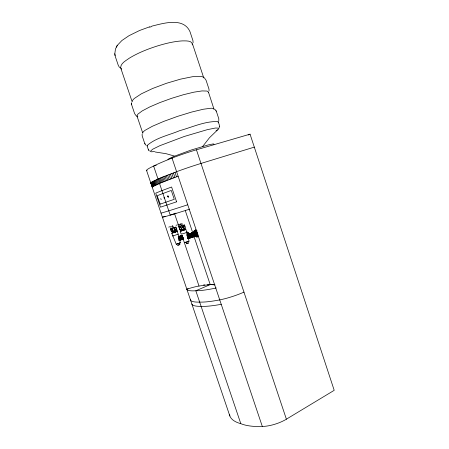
<?xml version="1.0" encoding="UTF-8"?>
<svg xmlns="http://www.w3.org/2000/svg" width="449" height="449" viewBox="0 0 449 449"><rect width="100%" height="100%" fill="white"/><g stroke="black" fill="none" stroke-linecap="round" stroke-linejoin="round"><path stroke-width="0.67" d="M196.005 235.669C198.413 236.213 196.454 230.348 194.731 231.88M136.406 116.111L134.627 113.631L131.669 104.858L131.608 102.703M214.061 109.399L208.454 92.101L207.011 91.052L202.028 90.922L193.867 92.18L183.321 94.745L171.54 98.348L159.889 102.58L149.713 106.952L142.12 110.965L137.826 114.192L136.967 116.01L142.821 133.23M219.684 126.814L219.612 127.297L219.623 125.866L218.175 121.567C205.081 121.022 192.234 127.207 179.701 130.653C168.852 135.239 155.825 137.72 146.991 145.633L148.378 149.702L149.349 151.016M142.703 132.96L143.197 131.866L144.982 130.362L152.278 126.315L163.722 121.393L177.568 116.37L191.549 112.082L203.358 109.23L211.187 108.209L213.275 108.422L214.078 109.085M142.125 134.212L142.198 135.952L144.662 143.27L145.88 145.15M193.098 42.672L192.947 40.629L190.022 31.756C183.562 17.056 163.7 23.225 151.846 26.143M209.06 90.9L208.976 89.065L206.074 80.27L204.284 77.688M192.425 44.883C192.458 40.18 185.594 40.971 182.395 40.887C173.645 41.403 165.086 43.587 156.746 46.163C147.233 49.238 137.86 52.971 129.301 58.185C126.034 60.654 120.764 63.051 120.624 67.709L132.18 101.85L132.545 100.385L134.217 98.522L141.328 93.841L152.654 88.47L166.495 83.278L180.571 79.131L192.554 76.7L200.619 76.313L202.83 76.88L203.756 77.907L192.43 43.693M218.281 121.786L218.074 122.358M183.955 227.52L183.871 227.811A0.584 0.522 76.4 0 1 183.388 228.058L183.125 227.94A0.629 0.561 76.4 0 1 182.878 227.379L182.962 227.087A0.584 0.522 76.4 0 1 183.439 226.846L183.703 226.958A0.629 0.561 76.4 0 1 184.011 227.503M174.195 229.478L174.279 229.192A0.567 0.511 76.3 0 1 174.751 228.956L175.132 229.041M175.379 229.585L175.295 229.866A0.567 0.511 76.3 0 1 174.824 230.107L174.566 229.995A0.567 0.511 76.3 0 1 174.347 229.495L174.403 229.164A0.567 0.511 76.3 0 1 174.874 228.928M218.798 120.753L218.803 118.766L216.39 111.436L214.903 109.287M150.769 182.861C158.62 177.871 168.01 175.29 176.609 171.692M189.557 237.712L189.164 238.38L188.417 238.47M197.324 232.986C197.178 230.825 193.497 228.979 193.917 232.307M152.166 186.992L161.197 182.715L178.13 176.216M195.287 235.983C197.156 238.767 198.705 234.934 197.408 233.216M149.775 26.772L139.605 30.481L129.037 35.673L121.887 40.528L117.312 45.36L115.494 48.902L114.804 53.762L115.365 56.726L118.267 65.296L119.563 67.603M188.737 238.256L188.356 238.705M194.849 230.623L195.944 230.096L195.208 230.371M182.518 227.261L182.591 227.132A0.584 0.522 76.4 0 1 182.816 226.964M116.274 47.094L116.757 46.298M116.841 46.146L117.312 45.36M185.6 242.196L184.808 242.589L189.057 241.169L188.26 237.981M198.183 236.421L197.448 236.696M213.982 144.365L213.842 143.966L212.775 143.994L208.28 144.909L190.943 150.106L173.617 156.505L168.695 158.851L167.909 159.446L168.151 159.81M202.735 146.385L209.498 137.708L217.462 130.019M179.544 239.508L180.375 242.842L178.556 243.56M178.186 243.684L176.255 244.239L176.53 244.054M196.83 235.68L187.615 238.677M187.626 235.433L185.858 229.349L183.899 230.107M186.498 232.279C186.885 232.537 181.048 234.49 181.542 233.935M181.166 234.142L180.189 231.246L181.548 230.663M176.311 231.555L177.254 231.353L175.329 232.099M176.261 230.758L175.273 231.168M176.249 244.222L171.748 233.199L175.278 232.155M160.77 198.531L161.157 199.67M174.055 231.482L174.605 231.297L174.06 231.482M216.064 130.799L218.54 129.149L218.944 128.139L215.453 128.021L207.292 129.666L184.27 136.474L159.844 145.695L152.682 149.225L150.32 151.319L151.465 151.801L154.613 151.549M185.622 242.258L186.638 242.09M173.084 235.809L172.708 236.028L178.208 234.17L177.254 231.353M248.185 135.003L250.054 134.167L334.202 390.327L286.389 419.175L196.438 149.803L250.054 134.167M186.335 243.605C185.033 244.436 190.948 242.196 187.895 243.049M216.154 287.848A18.196 2.767 -19 0 1 215.795 288.084A65.79 9.367 -18.2 0 1 195.837 290.756A65.144 9.188 -18.3 0 1 186.846 289.24L188.086 288.718M186.689 235.04L195.124 231.521M186.863 234.99L195.276 231.51M178.197 236.842L182.025 235.265L178.315 236.836M186.992 235.001L195.354 231.521M187.059 235.018L195.433 231.544M182.159 235.276L178.376 236.848L182.227 235.298M194.097 232.144L187.115 235.035L195.517 231.577M178.517 236.87L182.3 235.327M178.489 236.943L181.598 235.669M178.573 236.926L182.373 235.366M187.199 235.08L195.607 231.617M187.272 235.124L195.691 231.667M178.64 236.971L181.817 235.669M187.345 235.181L195.781 231.729M178.708 237.021L181.89 235.725M187.3 235.287L195.865 231.802M178.781 237.078L181.963 235.787M187.373 235.355L195.955 231.88M178.208 237.403L182.041 235.86M178.915 237.218L182.114 235.938M187.446 235.428L196.039 231.97M187.519 235.512L196.129 232.066M178.988 237.302L182.187 236.022M187.587 235.602L196.213 232.172M179.056 237.386L182.26 236.118M179.123 237.482L182.333 236.219M187.66 235.697L196.297 232.285M187.727 235.798L196.376 232.408M179.185 237.577L182.406 236.32M187.733 241.708L188.333 241.366M178.607 237.931L182.474 236.432M187.171 236.14L196.454 232.531M187.233 236.253L196.533 232.661M181.693 230.651L180.896 231.005L182.333 230.64M178.663 238.037L182.535 236.55M178.724 238.15L182.603 236.668M187.295 236.365L196.606 232.801M187.351 236.483L196.673 232.941M178.775 238.262L182.659 236.791M186.627 243.487L187.716 243.105M187.401 236.601L196.735 233.082M196.858 237.021L198.099 236.511M196.971 237.005L198.015 236.589L197.347 236.724M184.141 230.023L185.151 229.585L184.758 229.647M178.831 238.38L182.715 236.92M187.452 236.724L196.797 233.227M188.529 238.571L189.326 238.211M188.26 238.75L189.164 238.38M178.904 243.437L179.774 243.044L179.398 243.094M197.65 236.326L198.385 236.051M197.594 236.466L198.323 236.191M175.559 232.015L176.569 231.583L176.204 231.639M183.843 229.147L184.792 228.709M178.876 238.498L182.771 237.05M173.162 231.69L172.147 232.122L175.043 231.252M188.984 234.17L187.654 232.346L186.548 232.374L188.266 234.44L188.984 234.17L189.175 234.614M189.085 234.389L188.266 234.44M187.497 236.848L196.853 233.379M187.065 232.717L187.783 232.453M187.194 232.84L187.912 232.576M187.323 232.975L188.047 232.711M194.333 230.562L195.691 230.051M187.452 233.121L188.17 232.857M194.254 230.657L194.984 230.388M195.079 230.337L195.815 230.068M187.575 233.284L188.299 233.014M195.337 230.416L196.073 230.146M194.058 231.033L194.793 230.758M195.472 230.483L196.477 230.388L195.742 230.657M187.699 233.452L188.423 233.188M195.607 230.562L196.342 230.292M187.822 233.632L188.546 233.368M195.876 230.769L196.611 230.494M187.94 233.822L188.664 233.559M196.011 230.893L196.887 230.758L196.151 231.027M188.052 234.019L188.776 233.755M196.28 231.179L197.021 230.909M188.159 234.226L188.883 233.963M178.921 238.615L182.816 237.179M186.425 232.329L187.267 232.111M186.672 232.442L187.396 232.172M186.801 232.52L187.525 232.251M186.93 232.61L187.654 232.346M178.966 238.739L182.861 237.313M187.542 236.971L196.903 233.531M187.581 237.1L196.948 233.682M187.822 241.73L186.784 242.09M172.831 230.865A1.532 1.381 76.4 0 0 174.408 231.459L177.114 230.5L175.969 227.11L174.717 227.424M174.403 231.448L177.114 230.5M182.743 229.327L181.497 229.781A1.566 1.409 76.4 0 1 179.892 229.181L178.803 226.824L181.935 225.701M182.951 229.439L185.723 228.468L184.545 224.983L183.22 225.308M178.999 238.862L182.9 237.442M174.616 231.168L172.781 231.83L174.869 231.106L173.892 231.437M187.615 237.224L196.988 233.834M172.786 231.841A1.521 1.375 76.4 0 1 171.215 231.252L170.412 228.9L174.089 227.581M170.412 228.9L175.969 227.11M173.033 231.779A1.527 1.375 76.4 0 1 171.462 231.19L170.85 229.4L172.691 228.737M178.803 226.824L184.545 224.983M179.886 229.186L179.263 227.34L180.515 226.891M179.033 238.986L182.939 237.577M187.643 237.347L197.021 233.985M170.536 227.183L172.315 226.549M178.999 225.044L180.818 224.393M179.061 239.104L182.968 237.706M181.856 229.619L182.631 229.349M175.082 232.184L175.604 232.038M183.607 229.237L180.605 230.141L181.205 229.86A1.566 1.403 76.4 0 1 179.628 229.243M183.652 230.197L184.197 230.045M187.665 237.47L197.055 234.131M179.089 239.227L182.996 237.841M178.904 243.481L178.371 243.622M178.545 244.907C174.74 246.45 182.996 243.65 178.91 244.784M179.106 239.345L183.018 237.97M187.688 237.594L197.077 234.277M187.699 237.712L197.094 234.423M178.556 224.517L178.006 224.708M183.388 230.286L183.86 230.163M179.123 239.457L183.035 238.093M187.71 237.83L197.105 234.563M176.047 213.123L170.238 215.133L153.625 166.051A66.531 4.198 -18.6 0 1 172.029 158.099M179.134 239.57L183.046 238.217M179.14 239.682L183.703 238.11M187.716 237.942L197.105 234.698M187.716 238.049L197.105 234.827M174.936 232.273L174.246 232.509M183.512 230.286L180.189 231.246M179.14 239.788L183.703 238.228M187.71 238.15L197.1 234.95M172.568 228.782L172.197 228.9M179.134 239.884L183.697 238.335M187.699 238.251L197.083 235.074M169.744 226.796L168.74 227.121M179.129 239.979L183.686 238.441M180.077 239.699L181.98 239.059M187.766 238.312L197.066 235.181M183.158 230.404L182.446 230.64M179.112 240.069L183.669 238.542M187.744 238.402L197.038 235.287M178.393 243.661L177.877 243.829M179.095 240.153L183.652 238.632M180.217 239.817L182.131 239.177M190.808 237.409L195.354 235.888M187.721 238.481L197.01 235.383M179.072 240.232L183.624 238.716M179.695 240.086L183.596 238.795M187.688 238.554L196.971 235.472M187.654 238.621L196.931 235.551M179.078 240.322L182.917 239.053M183.557 238.868L179.145 240.344L183.057 239.098M179.628 240.209L183.518 238.93M188.423 238.385L195.607 236.011M179.274 240.378L183.372 239.064M188.558 238.419L196.421 235.832M188.187 238.554L196.707 235.77M179.443 240.355L183.315 239.087M174.049 232.537L171.754 233.211M186.588 232.06L187.143 232.066M200.995 163.447L254.314 147.126M149.691 27.176L151.616 26.592M177.826 243.801L177.108 244.003M156.241 165.283L153.625 166.051A65.874 4.12 -18.6 0 0 146.554 170.452L229.849 415.999A64.37 23.067 -17.8 0 0 240.816 423.665A64.998 23.5 -17.7 0 0 262.334 426.505L172.034 158.099M177.147 224.977L176.025 225.269M184.853 229.562L185.835 229.332M179.454 243.021L180.375 242.842M174.65 228.21L173.797 228.513M183.198 226.111L182.328 226.419M188.294 241.293L189.057 241.169M170.85 229.4L172.214 229.069L173.078 230.808A1.532 1.381 76.4 0 0 174.661 231.398M179.263 227.34L180.711 226.986L181.334 228.844A1.577 1.409 76.4 0 0 182.518 229.518M181.334 228.844L181.604 228.777A1.577 1.414 76.4 0 0 183.22 229.388M178.04 234.17L179.044 237.504M203.504 284.952L204.845 284.885M207.533 284.75L213.713 284.436M155.135 151.981L166.136 153.704L174.218 155.999M137.394 116.633L137.815 116.869M174.437 230.023L174.7 230.135A0.567 0.511 76.3 0 0 175.166 229.899L175.25 229.613A0.567 0.511 76.3 0 0 175.02 229.125M147.339 146.02L146.991 145.633M186.98 233.654L187.901 234.973M181.503 224.522L181.845 225.028M179.594 225.005L179.931 225.505M121.662 69.135L120.624 67.709M182.328 223.815L182.765 224.433M180.582 224.489L180.936 225.14M172.287 226.824L172.495 227.256M148.378 149.702L148.58 150.118M144.763 143.54L145.005 144.034M216.048 110.634L216.289 111.167M136.967 116.01L137.113 116.347M152.363 181.693L153.794 185.92M151.942 181.924L153.373 186.139M151.588 182.131L153.008 186.335M151.296 182.322L152.716 186.509M151.066 182.485L152.486 186.661M150.903 182.631L152.318 186.79M150.802 182.754L152.211 186.902M168.953 174.605L170.463 179.072M167.589 175.138L169.093 179.594M184.477 225.628L184.865 226.79M166.282 175.649L167.786 180.094M165.036 176.148L166.534 180.582M180.779 226.341L181.604 228.777M163.846 176.625L165.339 181.048M162.723 177.086L164.211 181.491M174.425 213.275L180.683 231.802M183.147 239.076L199.019 286.047A240.193 39.933 -21.9 0 1 210.216 284.61A226.403 35.129 -21.8 0 1 215.015 284.902M161.657 177.529L163.144 181.924M167.887 195.955L168.28 197.122M160.658 177.95L162.14 182.328M159.721 178.348L161.197 182.715M175.907 227.738L176.861 230.556M158.845 178.73L160.321 183.08M240.81 423.671L195.826 290.756L210.216 284.61L193.979 236.41M157.105 179.488L158.57 183.809M156.235 179.864L157.694 184.174M172.276 228.44L173.078 230.808M155.427 180.223L156.881 184.517M154.686 180.56L156.134 184.842M154.007 180.874L155.455 185.145M153.395 181.166L154.838 185.426M152.845 181.441L154.282 185.684M174.975 172.304L176.491 176.816M173.387 172.904L174.902 177.406M185.302 210.66L192.868 233.11M171.855 173.482L173.37 177.978M170.379 174.049L171.888 178.534M114.804 53.762L114.899 54.413M114.966 54.935L115.056 55.581M131.529 103.556L131.546 103.842M131.551 104L131.568 104.291M208.454 92.101L208.459 92.483M170.255 226.414A1.465 1.325 75.7 0 1 170.424 226.369M172.119 225.937A1.476 1.33 75.7 0 1 172.461 225.881M172.635 225.886A1.476 1.33 75.7 0 1 172.803 225.92M173.555 226.419A1.476 1.33 75.7 0 1 173.668 226.577M178.646 224.27A1.51 1.353 75.8 0 1 178.994 224.208M180.616 223.765A1.515 1.358 75.8 0 1 180.964 223.709M181.138 223.714A1.515 1.358 75.8 0 1 181.491 223.804M175.003 229.069A0.567 0.511 76.3 0 1 175.228 229.568M174.442 230.028A0.567 0.511 76.3 0 1 174.223 229.523M174.886 230.006A0.567 0.511 76.3 0 1 174.392 230.185M229.91 415.976A21.131 7.577 -19.5 0 1 229.686 414.657M191.88 304.074A65.054 10.832 -18.2 0 0 201.101 306.319A65.694 11.04 -18.1 0 0 221.222 304.304M190.572 300.011A21.367 3.412 -18.9 0 1 190.651 299.259M147.132 170.586A21.625 1.353 -18.4 0 1 146.621 170.429M190.505 300.033A65.077 10.383 -18.2 0 0 199.665 302.076A65.722 10.585 -18.2 0 0 219.735 299.887M186.851 289.235A17.41 2.526 -19.2 0 1 199.002 286.058M151.089 182.917A21.597 0.892 -18.4 0 1 150.83 182.838M163.79 216.727A17.533 0.314 -18.6 0 0 162.415 217.187A65.588 1.151 -18.5 0 0 170.244 215.133A66.239 1.173 -18.5 0 0 189.248 209.273A18.325 0.348 -18.6 0 0 189.669 209.122M164.474 216.497A17.533 0.314 -18.6 0 1 165.153 216.272M161.011 213.079A65.61 0.69 -18.5 0 0 168.785 210.817A66.261 0.702 -18.5 0 0 187.738 204.778M286.44 419.186A22.461 8.582 -18.7 0 1 262.373 426.466M244.003 292.108A22.725 3.867 -18.6 0 1 219.78 299.859M172.079 158.087A23.017 1.538 -18.5 0 1 196.477 149.781M176.653 171.681A22.989 1.016 -18.5 0 1 201.034 163.43M164.688 198.211L164.587 198.441A0.606 0.286 71.6 0 1 164.121 197.958A0.606 0.286 71.6 0 1 164.199 197.291L164.688 198.211M182.765 227.261L182.743 227.413A0.629 0.561 76.4 0 0 182.99 227.974L183.259 228.086A0.584 0.522 76.4 0 0 183.736 227.845L183.821 227.553A0.629 0.561 76.4 0 0 183.574 226.992L183.304 226.88A0.584 0.522 76.4 0 0 182.827 227.121L182.765 227.261M160.237 204.121L157.133 195.775A65.896 1.167 -18.5 0 1 162.925 193.536A66.542 1.19 -18.5 0 1 171.277 190.449L174.268 199.311L160.237 204.121M176.592 201.82L160.501 207.163L155.747 193.154A65.896 1.476 -18.5 0 1 161.949 190.651A66.542 1.504 -18.5 0 1 171.597 187.014L176.592 201.82M167.735 196.196A0.617 0.314 71.6 0 0 168.195 197.128A0.617 0.314 71.6 0 0 168.324 196.286A0.617 0.314 71.6 0 0 167.735 196.196"/></g></svg>
